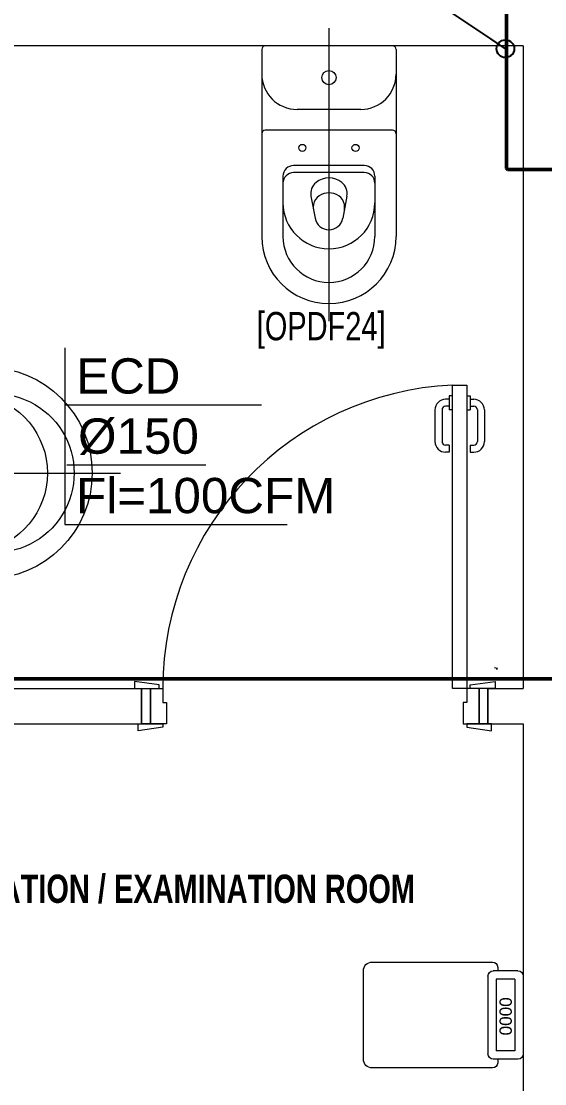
# Model space of a CAD drawing. Header units: millimetres. Extents: x -160614 to 59925, y -157025 to 0.
# Drawn here: x -43973 to -42492, y -112882 to -109873 of the extents above; entities that cross this region are included whole.
import ezdxf
from ezdxf import colors
from ezdxf.entities.mleader import LeaderData, LeaderLine
from ezdxf.math import Vec2, Vec3

# ---------------------------------------------------------------- set-up
doc = ezdxf.new("R2010")
doc.units = ezdxf.units.MM
doc.header["$LTSCALE"] = 8
doc.layers.get('0').update_dxf_attribs({"color": 9, "lineweight": 5})
for name, color, linetype, lineweight in [('72_EGR_BASE_TEXT', 9, 'Continuous', 5), ('72_EGR_EQP_TAG', 9, 'Continuous', 5), ('LOADING', 9, 'Continuous', 5), ('SANIT', 9, 'Continuous', 5), ('Walls', 9, 'Continuous', 5), ('Wooden Joinery', 9, 'Continuous', 5)]:
    doc.layers.add(name, color=color, linetype=linetype, lineweight=lineweight)
for name, color, linetype in [('A-EXH', 1, 'Continuous'), ('A-EXH-texts', 1, 'Continuous'), ('M-TEXT-RP', 7, 'Continuous'), ('REF', 42, 'Continuous')]:
    doc.layers.add(name, color=color, linetype=linetype)
doc.layers.get('0').off()
doc.layers.get('0').freeze()
doc.styles.add('ARIAL', font='arial.ttf')
doc.styles.add('LEROY100', font='arial.ttf', dxfattribs={"width": 0.7})
doc.styles.get("Standard").update_dxf_attribs({"font": 'ARIALUNI.TTF'})
doc.styles.add('X3G_ENTITY_9EC9', font='swisscl.ttf', dxfattribs={"height": 0.2})
doc.styles.add('X3G_ENTITY_9F38', font='swisscl.ttf', dxfattribs={"height": 0.2})

# ---------------------------------------------------------------- blocks, each defined once
blk = doc.blocks.new('_Origin')
at = {"color": 0, "linetype": 'ByBlock', "lineweight": -2}
blk.add_line((0, 0), (-1, 0), dxfattribs=at)
blk.add_circle((0, 0), 0.5, dxfattribs=at)
blk = doc.blocks.new('A$C72370EFE')
at = {"layer": 'Wooden Joinery'}
for p, q in [((-0.01, -0.03), (-0.01, -0.07)), ((0, -0.03), (-0.01, -0.03)), ((0.04, -0.03), (0.05, -0.03)), ((0.05, -0.03), (0.05, -0.07)), ((-0.01, -0.04), (-0.02, -0.04)), ((-0.01, -0.06), (-0.02, -0.06)), ((0.05, -0.04), (0.06, -0.04)), ((0.05, -0.06), (0.06, -0.06)), ((-0.05, -0.07), (-0.05, -0.16)), ((-0.03, -0.07), (-0.03, -0.16)), ((0, -0.07), (-0.01, -0.07)), ((0.04, -0.07), (0.05, -0.07)), ((0.07, -0.07), (0.07, -0.16)), ((0.09, -0.07), (0.09, -0.16)), ((-0.01, -0.17), (-0.02, -0.17)), ((-0.01, -0.17), (-0.01, -0.19)), ((0.05, -0.17), (0.06, -0.17)), ((0.05, -0.17), (0.05, -0.19)), ((-0.01, -0.19), (-0.02, -0.19)), ((0.05, -0.19), (0.06, -0.19))]:
    blk.add_line(p, q, dxfattribs=at)
for centre, radius, start, end in [((-0.02, -0.07), 0.03, 90, 180), ((-0.02, -0.07), 0.01, 90, 180), ((0.06, -0.07), 0.03, 0, 90), ((0.06, -0.07), 0.01, 0, 90), ((-0.02, -0.16), 0.03, 180, 270), ((-0.02, -0.16), 0.01, 180, 270), ((0.06, -0.16), 0.01, 270, 0), ((0.06, -0.16), 0.03, 270, 0)]:
    blk.add_arc(centre, radius, start, end, dxfattribs=at)
blk = doc.blocks.new('A$C5DAD61B4')
at = {"layer": 'Wooden Joinery'}
for points in [[(80, 959.1), (80, 969.1), (10, 979.1), (10, 959.1)], [(940, 959.1), (940, 969.1), (1010, 979.1), (1010, 959.1)], [(70, 859.1), (70, 849.1), (0, 839.1), (0, 859.1)], [(120, 859.1), (120, 0), (80, 0), (80, 859.1)], [(950, 859.1), (950, 849.1), (1020, 839.1), (1020, 859.1)]]:
    blk.add_lwpolyline(points, close=True, dxfattribs=at)
for points in [[(45, 859.1), (45, 959.1), (20, 959.1), (20, 859.1), (45, 859.1)], [(45, 859.1), (80, 859.1), (80, 899.1), (90, 899.1), (90, 959.1), (45, 959.1), (45, 859.1)], [(975, 859.1), (940, 859.1), (940, 899.1), (930, 899.1), (930, 959.1), (975, 959.1), (975, 859.1)], [(975, 859.1), (975, 959.1), (1000, 959.1), (1000, 859.1), (975, 859.1)]]:
    blk.add_lwpolyline(points, dxfattribs=at)
blk.add_arc((80, 859.1), 860, 272.666, 0, dxfattribs=at)
at = {"layer": 'Wooden Joinery', "xscale": 999.9999999998854, "yscale": 999.9999999998854, "zscale": 999.9999999998854, "rotation": 180}
blk.add_blockref('A$C72370EFE', (120, 0), dxfattribs=at)
blk = doc.blocks.new('WC manta')
at = {"layer": 'SANIT'}
for p, q in [((-0.12, 0.19), (0.41, 0.19)), ((-0.13, 0.18), (-0.13, -0.18)), ((0.109, 0.18), (0.109, -0.18)), ((0.239, 0.13), (0.41, 0.13)), ((0.209, 0.1), (0.209, -0.1)), ((0.229, 0.1), (0.229, -0.1)), ((0.05, 0.09), (0.05, -0.09)), ((0.2955, 0.051), (0.3581, 0.0393)), ((-0.18, 0), (0.65, 0)), ((0.2955, -0.051), (0.3581, -0.0393)), ((0.239, -0.13), (0.41, -0.13)), ((-0.12, -0.19), (0.41, -0.19))]:
    blk.add_line(p, q, dxfattribs=at)
for centre, radius in [((0.159, 0.0752), 0.01), ((-0.04, 0), 0.02), ((0.159, -0.0753), 0.01)]:
    blk.add_circle(centre, radius, dxfattribs=at)
for centre, radius, start, end in [((-0.12, 0.18), 0.01, 90, 180), ((-0.05, 0.09), 0.1, 0, 90), ((0.119, 0.18), 0.01, 90, 180), ((0.41, 0), 0.19, 270, 90), ((0.239, 0.1), 0.03, 90, 180), ((0.259, 0.1), 0.03, 90, 180), ((0.3147, 0), 0.13, 270, 90), ((0.41, 0), 0.13, 270, 90), ((0.3029, 0), 0.0588, 141.525, 218.475), ((0.2882, 0.0117), 0.04, 79.4289, 141.525), ((0.3271, 0.0044), 0.04, 79.4289, 166.4176), ((0.3507, 0), 0.04, 280.5711, 79.4289), ((0.3454, 0), 0.0588, 166.4176, 193.5824), ((0.3271, -0.0044), 0.04, 193.5824, 280.5711), ((0.2882, -0.0117), 0.04, 218.475, 280.5711), ((-0.05, -0.09), 0.1, 270, 0), ((0.239, -0.1), 0.03, 180, 270), ((0.259, -0.1), 0.03, 180, 270), ((-0.12, -0.18), 0.01, 180, 270), ((0.119, -0.18), 0.01, 180, 270)]:
    blk.add_arc(centre, radius, start, end, dxfattribs=at)
blk = doc.blocks.new('lav-manta 60')
at = {"layer": 'SANIT'}
for p, q in [((0, 0.04), (0, -0.56)), ((-0.2658, -0.0529), (-0.2358, 0)), ((-0.2358, 0), (0.2358, 0)), ((0.2658, -0.0529), (0.2358, 0)), ((0.0389, -0.1142), (0.0087, -0.0575)), ((-0.3, -0.0789), (-0.3, -0.18)), ((-0.2185, -0.0841), (-0.2383, -0.1537)), ((-0.015, -0.1473), (-0.0199, -0.064)), ((0.0274, -0.121), (-0.0078, -0.0673)), ((0.0191, -0.077), (0.0199, -0.064)), ((0.2185, -0.0841), (0.2383, -0.1537)), ((0.3, -0.0789), (0.3, -0.18)), ((0.015, -0.1473), (0.0174, -0.1057))]:
    blk.add_line(p, q, dxfattribs=at)
for centre, radius, start, end in [((0, -0.8557), 0.8457, 70.1771, 109.8229), ((0, -0.8696), 0.8457, 78.1914, 101.8086), ((-0.28, -0.0789), 0.02, 109.8229, 180), ((-0.1608, -0.1006), 0.06, 101.8086, 164.0794), ((0, -0.0617), 0.025, 320.7474, 220.368), ((0, -0.0617), 0.02, 353.2671, 186.682), ((0, -0.0617), 0.00966, 25.4127, 215.9577), ((0.1608, -0.1006), 0.06, 15.9206, 78.1914), ((0.28, -0.0789), 0.02, 0, 70.1771), ((0, -0.9572), 0.8457, 91.1572, 102.0883), ((0, -0.9572), 0.8457, 88.5486, 88.844), ((0.0332, -0.1176), 0.00666, 210.6852, 30.6852), ((0, -0.9572), 0.8457, 77.9117, 87.4274), ((-0.1645, -0.189), 0.06, 102.0883, 174.8142), ((0, -0.18), 0.035, 115.3106, 64.6894), ((0, -0.1473), 0.015, 180, 0), ((0.1645, -0.189), 0.06, 5.1858, 77.9117), ((0, -0.18), 0.3, 180, 0), ((0, -0.1282), 0.2252, 190.6097, 349.3903), ((0, -0.18), 0.0275, 117.1496, 62.8504), ((0, -0.2039), 0.2252, 174.8142, 5.1858)]:
    blk.add_arc(centre, radius, start, end, dxfattribs=at)
blk = doc.blocks.new('HF13461A-P')
at = {"layer": 'LOADING'}
for p, q in [((0.0229, 0.4353), (0.0229, 0.3653)), ((0.2579, 0.4503), (0.0379, 0.4503)), ((0.2493, 0.4266), (0.0466, 0.4266)), ((0.0466, 0.4266), (0.0466, 0.3739)), ((0.2493, 0.4266), (0.2493, 0.3739)), ((0.2729, 0.4353), (0.2729, 0.3653)), ((-0.0021, 0.3628), (-0.0021, 0.0228)), ((0.0229, 0.3778), (0.0129, 0.3778)), ((0.2493, 0.3739), (0.0466, 0.3739)), ((0.2829, 0.3778), (0.2729, 0.3778)), ((0.2979, 0.0228), (0.2979, 0.3628)), ((0.2579, 0.3503), (0.0379, 0.3503)), ((0.0229, -0.0022), (0.2729, -0.0022))]:
    blk.add_line(p, q, dxfattribs=at)
for centre, radius, start, end in [((0.0379, 0.4353), 0.015, 90, 180), ((0.2579, 0.4353), 0.015, 0, 90), ((0.0129, 0.3628), 0.015, 90, 180), ((0.0379, 0.3653), 0.015, 180, 270), ((0.2579, 0.3653), 0.015, 270, 0), ((0.2829, 0.3628), 0.015, 0, 90), ((0.0229, 0.0228), 0.025, 180, 270), ((0.2729, 0.0228), 0.025, 270, 0)]:
    blk.add_arc(centre, radius, start, end, dxfattribs=at)
blk.add_text('0000', height=0.03477, dxfattribs=at).set_placement((0.0901, 0.3829))
blk = doc.blocks.new('1stF')
at = {"layer": 'Walls', "color": 9}
for p, q in [((-42552.3, -109942.6, 0.1), (-44252.3, -109942.6, 0.1)), ((-42552.3, -109942.6, 0.1), (-42552.3, -111762.6, 0.1)), ((-44252.3, -111762.6, 0.1), (-43632.3, -111762.6, 0.1)), ((-43632.3, -111762.6, 0.1), (-43632.3, -111862.6, 0.1)), ((-43632.3, -111862.6, 0.1), (-43632.3, -111762.6, 0.1)), ((-42652.3, -111762.6, 0.1), (-42652.3, -111862.6, 0.1)), ((-42652.3, -111762.6, 0.1), (-42552.3, -111762.6, 0.1)), ((-42652.3, -111862.6, 0.1), (-42652.3, -111762.6, 0.1)), ((-46052.3, -111862.6, 0.1), (-43632.3, -111862.6, 0.1)), ((-42652.3, -111862.6, 0.1), (-42552.3, -111862.6, 0.1)), ((-42552.3, -111862.6, 0.1), (-42552.3, -115862.6, 0.1))]:
    blk.add_line(p, q, dxfattribs=at)
at = {"layer": 'LOADING', "color": 9, "lineweight": 0, "xscale": -1000, "yscale": 1000, "zscale": 1000, "rotation": 270}
blk.add_blockref('HF13461A-P', (-43002.6, -112835.5, 0), dxfattribs=at)
at = {"layer": 'SANIT', "color": 9}
for name, p, xscale, yscale, zscale, rotation in [('WC manta', (-43102.3, -110072.6, 0.1), 999.9999999999995, 999.9999999999995, 999.9999999999995, 270), ('lav-manta 60', (-44252.3, -111152.6, 0.1), -1000.000000000223, 1000.000000000223, 1000.000000000223, 90)]:
    blk.add_blockref(name, p, dxfattribs=dict(at, xscale=xscale, yscale=yscale, zscale=zscale, rotation=rotation))
at = {"layer": 'Wooden Joinery', "color": 9, "rotation": 180}
blk.add_blockref('A$C5DAD61B4', (-42632.3, -110903.5, 0.1), dxfattribs=at)
at = {"layer": '72_EGR_BASE_TEXT', "color": 9, "insert": (-43124.3, -110696.4, 0.1), "char_height": 80, "attachment_point": 2, "style": 'X3G_ENTITY_9F38'}
blk.add_mtext('[OPDF24]', dxfattribs=at)
at = {"layer": '72_EGR_BASE_TEXT', "color": 9, "insert": (-44355.2, -112290, 0), "char_height": 80, "width": 3714.666, "attachment_point": 2, "style": 'X3G_ENTITY_9EC9'}
blk.add_mtext('{\\fSwis721 LtCn BT|b1|i0|c0|p34;OBSTETRICS AND GYNAECOLOGY CONSULTATION / EXAMINATION ROOM}', dxfattribs=at)
blk = doc.blocks.new('HVACFF')
at = {"layer": 'A-EXH-texts', "lineweight": 20, "ltscale": 1.014}
for p, q in [((-43849.3, -110798), (-43849.3, -111298.1)), ((-43849.3, -110798), (-43849.3, -111298.1)), ((-43849.3, -110959.4), (-43292.9, -110959.4)), ((-43849.3, -110959.4), (-43292.9, -110959.4)), ((-43843.9, -111129.7), (-43450.9, -111129.7)), ((-43843.9, -111129.7), (-43450.9, -111129.7)), ((-43849.7, -111298.1), (-43220.8, -111298.1)), ((-43849.7, -111298.1), (-43220.8, -111298.1))]:
    blk.add_line(p, q, dxfattribs=at)
at = {"layer": 'A-EXH-texts', "linetype": 'Continuous', "lineweight": 20, "ltscale": 1.014}
blk.add_lwpolyline([(-43849.3, -111298.1, 0, 0, 0), (-44110.7, -111665.9, 0, 0, 0), (-44110.7, -111665.9, 0, 25, 0), (-44081.7, -111625.2, 0, 0, 0)], format="xyseb", dxfattribs=at)
blk.add_lwpolyline([(-43849.3, -111298.1, 0, 0, 0), (-44110.7, -111665.9, 0, 0, 0), (-44110.7, -111665.9, 0, 25, 0), (-44081.7, -111625.2, 0, 0, 0)], format="xyseb", dxfattribs=at)
at = {"layer": 'REF', "lineweight": 50}
for p, q in [((-42599.6, -110290), (-42599.6, -105955.3)), ((-42599.6, -110290), (-42599.6, -105955.3)), ((-40782.3, -110292.5), (-42597.1, -110292.5)), ((-40782.3, -110292.5), (-42597.1, -110292.5)), ((-44098.8, -111735.8), (-40873.1, -111735.8)), ((-44098.8, -111735.8), (-40873.1, -111735.8))]:
    blk.add_line(p, q, dxfattribs=at)
at = {"layer": 'REF', "lineweight": 50, "ltscale": 1.034}
blk.add_arc((-42597.1, -110290), 2.5, 180, 270, dxfattribs=at)
blk.add_arc((-42597.1, -110290), 2.5, 180, 270, dxfattribs=at)
at = {"layer": 'REF', "lineweight": 50, "ltscale": 1.02}
blk.add_arc((-42630.2, -111704.6), 1.25, 270, 0, dxfattribs=at)
blk.add_arc((-42630.2, -111704.6), 1.25, 270, 0, dxfattribs=at)
at = {"layer": 'A-EXH-texts', "lineweight": 15, "style": 'ARIAL'}
for s, p in [('ECD', (-43817.5, -110927.6)), ('ECD', (-43817.5, -110927.6)), ('Ø150', (-43812.1, -111097.9)), ('Ø150', (-43812.1, -111097.9)), ('Fl=100CFM', (-43817.9, -111266.3)), ('Fl=100CFM', (-43817.9, -111266.3))]:
    blk.add_text(s, height=100, dxfattribs=at).set_placement(p)
at = {"layer": 'M-TEXT-RP', "lineweight": 15}
ml = blk.add_multileader_mtext('Standard', dxfattribs=at)
ml.set_content('\\A1;REF.PIPE{\\H0.99997x;\\P\\A0;\\H1.00003x;\\C1;I.L=-80}', color=256, style='LEROY100')
ml.set_leader_properties()
ml.set_arrow_properties(name='ORIGIN')
ml.build(insert=Vec2(0, 0))
ml.multileader.update_dxf_attribs({"text_left_attachment_type": 2, "text_right_attachment_type": 2, "dogleg_length": 277.5, "arrow_head_size": 50})
ctx = ml.context
ctx.base_point, ctx.char_height, ctx.arrow_head_size, ctx.landing_gap_size, ctx.plane_origin = Vec3(-43715.1, -109571.6), 100, 50, 20, Vec3(-42731.5, -106044.2)
ctx.left_attachment, ctx.right_attachment = 2, 2
notes = []
notes.append((ctx, [(1, (1, 1, 0), (-43168.1, -109571.6), (-1, 0), 74.3, [(0, [(-42602.9, -109950.8)], 0, [])])]))
ctx.mtext.insert, ctx.mtext.width, ctx.mtext.line_spacing_factor, ctx.mtext.flow_direction = Vec3(-43695.1, -109453.9), 43.984, 0.8, 5
for ctx, leaders in notes:
    for number, flags, end, landing, length, lines in leaders:
        leader = LeaderData()
        leader.index, (leader.has_last_leader_line, leader.has_dogleg_vector, leader.attachment_direction) = number, flags
        leader.last_leader_point, leader.dogleg_vector, leader.dogleg_length = Vec3(end), Vec3(landing), length
        for number, points, colour, breaks in lines:
            line = LeaderLine()
            line.index, line.vertices, line.color, line.breaks = number, Vec3.list(points), colors.encode_raw_color(colour), breaks
            leader.lines.append(line)
        ctx.leaders.append(leader)

msp = doc.modelspace()

# ---------------------------------------------------------------- block references
at = {"layer": '72_EGR_EQP_TAG'}
msp.add_blockref('1stF', (0, 0), dxfattribs=at)
at = {"layer": 'A-EXH'}
msp.add_blockref('HVACFF', (0, 0), dxfattribs=at)

doc.saveas('drawing.dxf')
